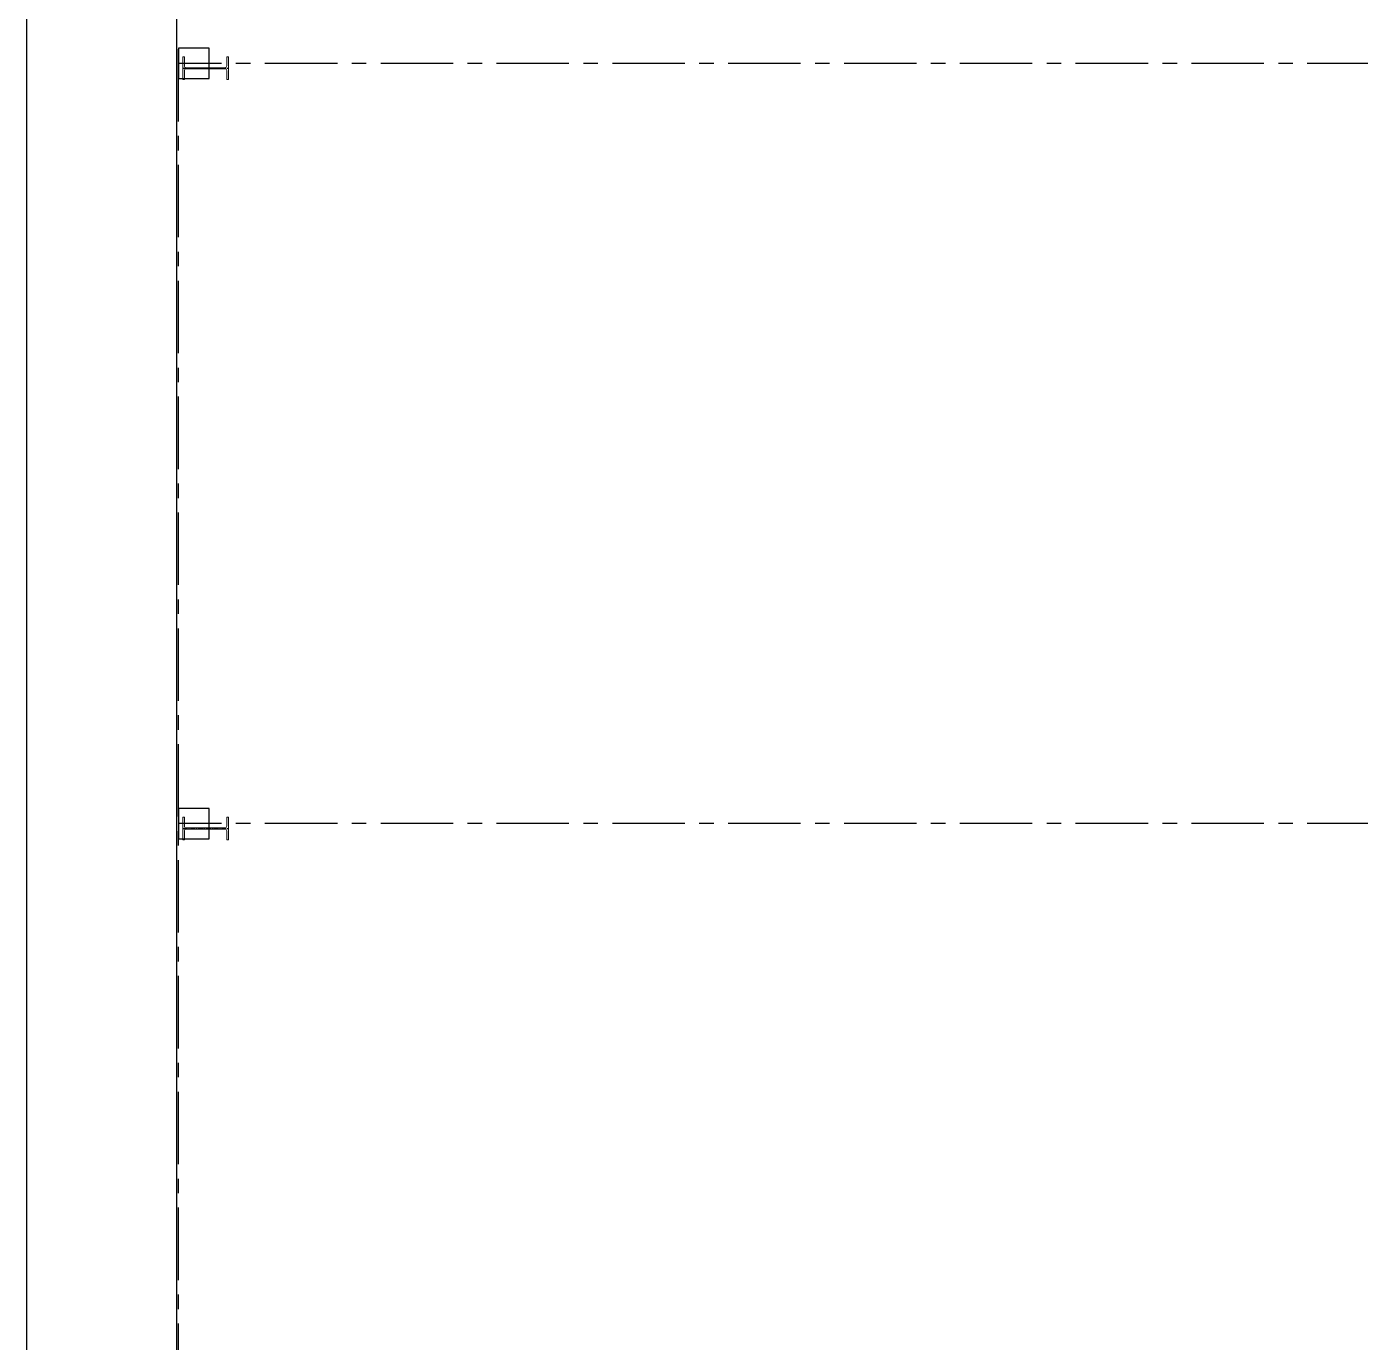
# Model space of a CAD drawing. Header units: millimetres. Extents: x 2640 to 417629, y -244569 to 49807.
# Drawn here: x 148297 to 157072, y -84322 to -75669 of the extents above; entities that cross this region are included whole.
import ezdxf

# ---------------------------------------------------------------- set-up
doc = ezdxf.new("R2010")
doc.units = ezdxf.units.MM
doc.linetypes.add('CENTER', pattern=[50.8, 31.75, -6.35, 6.35, -6.35])
doc.layers.add('AXE', color=1, linetype='CENTER', lineweight=30)
doc.layers.add('DESSIN', color=5, linetype='Continuous', lineweight=5)

# ---------------------------------------------------------------- blocks, each defined once
blk = doc.blocks.new('Terrain 55')
at = {"color": 5, "lineweight": 30}
blk.add_line((47666, 2756.8), (58921.5, -98531.2), dxfattribs=at)
blk = doc.blocks.new('IPE300')
at = {"layer": 'AXE'}
blk.add_line((46843.2, 27726.3), (46843.2, 28026.3), dxfattribs=at)
at = {"layer": 'DESSIN'}
for p, q in [((46768.2, 28015.6), (46768.2, 28026.3)), ((46768.2, 28026.3), (46918.2, 28026.3)), ((46768.2, 28015.6), (46827.7, 28015.6)), ((46839.7, 27749), (46839.7, 28003.6)), ((46846.7, 27749), (46846.7, 28003.6)), ((46858.7, 28015.6), (46918.2, 28015.6)), ((46918.2, 28015.6), (46918.2, 28026.3)), ((46768.2, 27726.3), (46768.2, 27737)), ((46768.2, 27737), (46827.7, 27737)), ((46858.7, 27737), (46918.2, 27737)), ((46918.2, 27726.3), (46918.2, 27737)), ((46768.2, 27726.3), (46918.2, 27726.3))]:
    blk.add_line(p, q, dxfattribs=at)
for centre, start, end in [((46827.7, 28003.6), 0, 90), ((46858.7, 28003.6), 90, 180), ((46827.7, 27749), 270, 0), ((46858.7, 27749), 180, 270)]:
    blk.add_arc(centre, 12, start, end, dxfattribs=at)
blk = doc.blocks.new('hangar')
for points in [[(35850, 0), (36050, 0), (36050, 200), (35850, 200)], [(40850, 0), (41050, 0), (41050, 200), (40850, 200)]]:
    blk.add_lwpolyline(points, close=True)
at = {"layer": 'AXE', "ltscale": 15}
for p, q in [((35950, 30000), (35950, 0)), ((40950, 30000), (40950, 0)), ((66050, 0), (35850, 0))]:
    blk.add_line(p, q, dxfattribs=at)

msp = doc.modelspace()

# ---------------------------------------------------------------- linework, layer by layer
at = {"color": 36}
msp.add_lwpolyline([(149297.02288, -44310.77817), (179297.02288, -44309.02266, -0.4142307018), (180297.08139, -45309.02266), (180297.08139, -141860.77817, -0.4142135624), (179297.08139, -142860.77817), (149297.08139, -142860.77817, -0.4142135624), (148297.08139, -141860.77817), (148297.08139, -45310.77817, -0.4141964232)], format="xyb", close=True, dxfattribs=at)

# ---------------------------------------------------------------- block references
for name, p, rotation in [('Terrain 55', (101604.62317, -37451.22368), 353.6591038176081), ('hangar', (149297.08139, -39960.77817), 269.9999999999545), ('IPE300', (121597.68249, -29099.49774), 270), ('IPE300', (121597.68249, -34099.49774), 270)]:
    msp.add_blockref(name, p, dxfattribs=dict(rotation=rotation))

doc.saveas('drawing.dxf')
